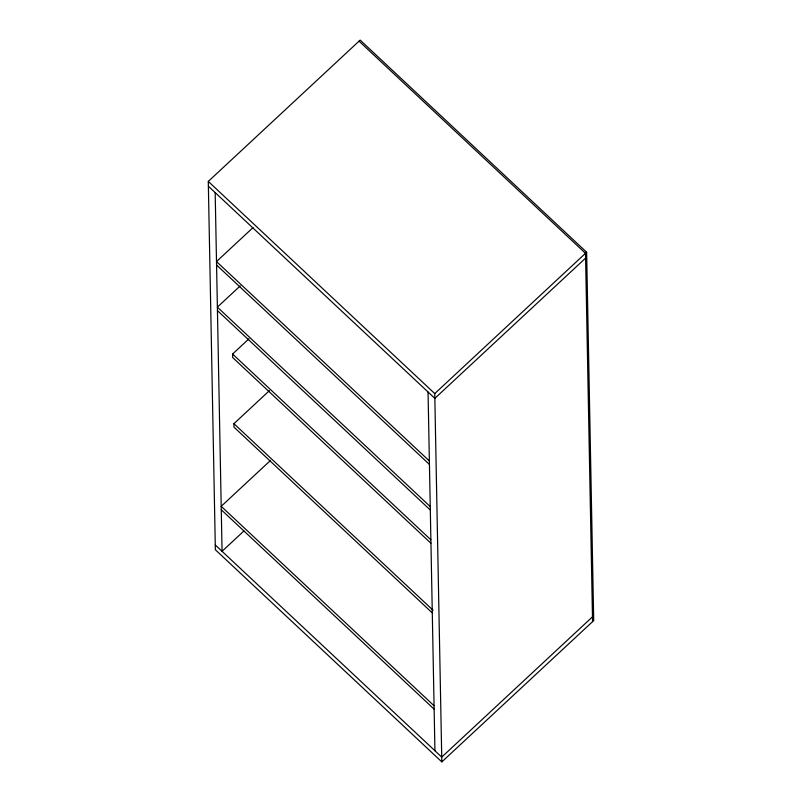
<?xml version="1.0" encoding="UTF-8"?>
<svg xmlns="http://www.w3.org/2000/svg" width="802" height="802" viewBox="0 0 802 802"><rect width="100%" height="100%" fill="white"/><g stroke="black" fill="none" stroke-linecap="round" stroke-linejoin="round"><path stroke-width="1.2" d="M208.289 181.422L360.178 40.1L586.633 252.249L593.711 620.578L441.822 761.9L215.367 549.751L208.289 181.422L434.754 393.582L441.822 761.9M253.051 227.567L216.5 261.572L429.371 460.99M240.219 285.903L217.372 307.146L430.243 506.573M430.895 543.225L232.64 357.502L232.58 354.043L248.981 338.785M432.238 612.858L233.983 427.135L233.913 423.687L269.452 390.614M270.535 460.408L221.202 506.313L434.072 705.74M243.988 530.914L222.064 551.315L215.177 192.59M434.754 393.582L586.633 252.249M585.59 258.104L434.844 398.373L208.38 186.224M592.477 616.838L441.732 757.108L215.267 544.949M359.035 41.163L585.5 253.312L592.568 621.63M216.57 265.021L429.441 464.448M217.442 310.605L430.313 510.022M232.58 354.043L430.834 539.776M233.913 423.687L433.08 610.262M221.272 509.771L434.143 709.189M428.047 392.008L434.935 750.742"/></g></svg>
